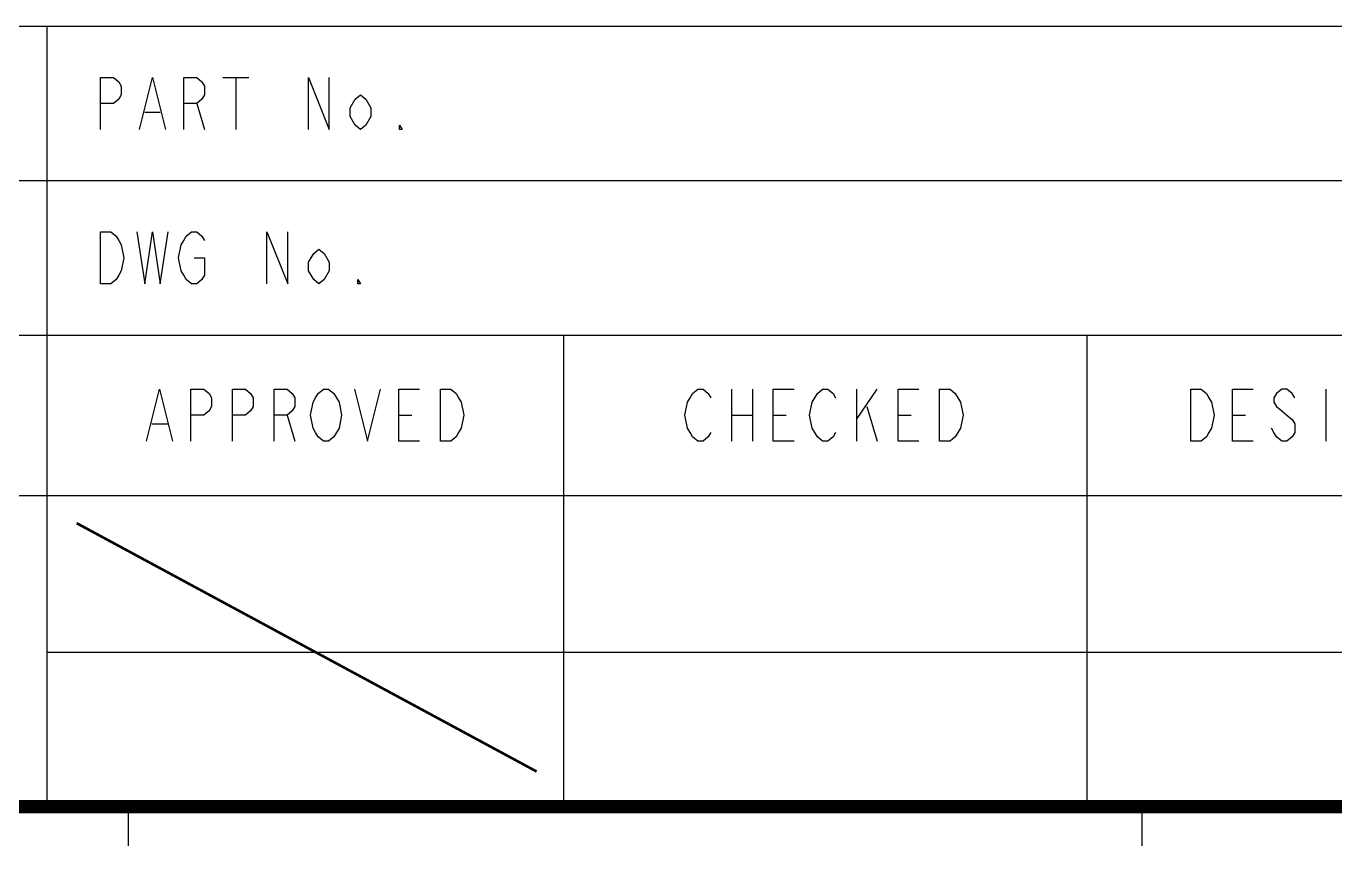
# Model space of a CAD drawing. Header units: millimetres. Extents: x 15 to 418, y 12 to 300.
# Drawn here: x 291.1 to 341.4, y 16.5 to 48 of the extents above; entities that cross this region are included whole.
import ezdxf

# ---------------------------------------------------------------- set-up
doc = ezdxf.new("R2010")
doc.units = ezdxf.units.MM
doc.header["$LTSCALE"] = 23.1
doc.layers.get('0').update_dxf_attribs({"linetype": 'CONTINUOUS'})

msp = doc.modelspace()

# ---------------------------------------------------------------- linework, layer by layer
at = {"color": 2, "linetype": 'Continuous'}
for p, q in [((226.877, 48.014), (411.752, 48.014)), ((291.877, 48.014), (291.877, 18.248)), ((251.877, 42.076), (351.877, 42.076)), ((251.877, 36.139), (411.752, 36.139)), ((311.752, 36.139), (311.752, 18.248)), ((331.877, 36.139), (331.877, 18.248)), ((251.877, 29.967), (411.752, 29.967)), ((291.877, 23.951), (411.752, 23.951)), ((226.877, 18.248), (411.752, 18.248))]:
    msp.add_line(p, q, dxfattribs=at)
at = {"color": 7, "linetype": 'Continuous'}
for p, q in [((298.64, 46.045), (299.64, 46.045)), ((299.14, 46.045), (299.14, 44.045)), ((297.64, 45.045), (297.94, 44.045)), ((295.64, 44.712), (296.24, 44.712)), ((318.215, 34.053), (318.215, 32.053)), ((319.015, 34.053), (319.015, 32.053)), ((323.015, 34.053), (323.015, 32.053)), ((323.015, 32.886), (323.815, 34.053)), ((341.077, 34.053), (341.077, 32.053)), ((323.415, 33.386), (323.815, 32.053)), ((295.915, 32.72), (296.515, 32.72)), ((301.115, 33.053), (301.415, 32.053)), ((305.415, 33.053), (305.915, 33.053)), ((318.215, 33.053), (319.015, 33.053)), ((319.815, 33.053), (320.315, 33.053)), ((324.615, 33.053), (325.115, 33.053)), ((337.477, 33.053), (337.977, 33.053)), ((295, 18), (295, 16.5)), ((334, 18), (334, 16.5))]:
    msp.add_line(p, q, dxfattribs=at)
for points in [[(293.94, 44.045), (293.94, 46.045), (294.44, 46.045), (294.64, 45.879), (294.74, 45.712), (294.74, 45.379), (294.64, 45.212), (294.44, 45.045), (293.94, 45.045)], [(295.44, 44.045), (295.94, 46.045), (296.44, 44.045)], [(297.14, 44.045), (297.14, 46.045), (297.64, 46.045), (297.84, 45.879), (297.94, 45.712), (297.94, 45.379), (297.84, 45.212), (297.64, 45.045), (297.14, 45.045)], [(301.94, 44.045), (301.94, 46.045), (302.74, 44.045), (302.74, 46.045)], [(304.34, 44.545), (304.14, 44.212), (303.94, 44.045), (303.74, 44.212), (303.54, 44.545), (303.54, 44.879), (303.74, 45.212), (303.94, 45.379), (304.14, 45.212), (304.34, 44.879), (304.34, 44.545)], [(305.54, 44.045), (305.44, 44.045), (305.44, 44.212), (305.54, 44.045)], [(293.94, 40.108), (294.34, 40.108), (294.54, 39.941), (294.64, 39.774), (294.74, 39.608), (294.84, 39.108), (294.74, 38.608), (294.64, 38.441), (294.54, 38.274), (294.34, 38.108), (293.94, 38.108), (293.94, 40.108)], [(295.34, 40.108), (295.64, 38.108), (295.94, 40.108), (296.24, 38.108), (296.54, 40.108)], [(297.54, 39.108), (297.94, 39.108), (297.94, 38.441), (297.84, 38.274), (297.64, 38.108), (297.44, 38.108), (297.24, 38.274), (297.14, 38.441), (297.04, 38.608), (296.94, 39.108), (297.04, 39.608), (297.14, 39.774), (297.24, 39.941), (297.44, 40.108), (297.64, 40.108), (297.84, 39.941), (297.94, 39.774)], [(300.34, 38.108), (300.34, 40.108), (301.14, 38.108), (301.14, 40.108)], [(302.74, 38.608), (302.54, 38.274), (302.34, 38.108), (302.14, 38.274), (301.94, 38.608), (301.94, 38.941), (302.14, 39.274), (302.34, 39.441), (302.54, 39.274), (302.74, 38.941), (302.74, 38.608)], [(303.94, 38.108), (303.84, 38.108), (303.84, 38.274), (303.94, 38.108)], [(295.715, 32.053), (296.215, 34.053), (296.715, 32.053)], [(297.415, 32.053), (297.415, 34.053), (297.915, 34.053), (298.115, 33.886), (298.215, 33.72), (298.215, 33.386), (298.115, 33.22), (297.915, 33.053), (297.415, 33.053)], [(299.015, 32.053), (299.015, 34.053), (299.515, 34.053), (299.715, 33.886), (299.815, 33.72), (299.815, 33.386), (299.715, 33.22), (299.515, 33.053), (299.015, 33.053)], [(300.615, 32.053), (300.615, 34.053), (301.115, 34.053), (301.315, 33.886), (301.415, 33.72), (301.415, 33.386), (301.315, 33.22), (301.115, 33.053), (300.615, 33.053)], [(303.015, 32.386), (302.915, 32.22), (302.715, 32.053), (302.515, 32.053), (302.315, 32.22), (302.215, 32.386), (302.115, 32.553), (302.015, 33.053), (302.115, 33.553), (302.215, 33.72), (302.315, 33.886), (302.515, 34.053), (302.715, 34.053), (302.915, 33.886), (303.015, 33.72), (303.115, 33.553), (303.215, 33.053), (303.115, 32.553), (303.015, 32.386)], [(303.715, 34.053), (304.215, 32.053), (304.715, 34.053)], [(306.215, 32.053), (305.415, 32.053), (305.415, 34.053), (306.215, 34.053)], [(307.015, 34.053), (307.415, 34.053), (307.615, 33.886), (307.715, 33.72), (307.815, 33.553), (307.915, 33.053), (307.815, 32.553), (307.715, 32.386), (307.615, 32.22), (307.415, 32.053), (307.015, 32.053), (307.015, 34.053)], [(317.415, 32.386), (317.315, 32.22), (317.115, 32.053), (316.915, 32.053), (316.715, 32.22), (316.615, 32.386), (316.515, 32.553), (316.415, 33.053), (316.515, 33.553), (316.615, 33.72), (316.715, 33.886), (316.915, 34.053), (317.115, 34.053), (317.315, 33.886), (317.415, 33.72)], [(320.615, 32.053), (319.815, 32.053), (319.815, 34.053), (320.615, 34.053)], [(322.215, 32.386), (322.115, 32.22), (321.915, 32.053), (321.715, 32.053), (321.515, 32.22), (321.415, 32.386), (321.315, 32.553), (321.215, 33.053), (321.315, 33.553), (321.415, 33.72), (321.515, 33.886), (321.715, 34.053), (321.915, 34.053), (322.115, 33.886), (322.215, 33.72)], [(325.415, 32.053), (324.615, 32.053), (324.615, 34.053), (325.415, 34.053)], [(326.215, 34.053), (326.615, 34.053), (326.815, 33.886), (326.915, 33.72), (327.015, 33.553), (327.115, 33.053), (327.015, 32.553), (326.915, 32.386), (326.815, 32.22), (326.615, 32.053), (326.215, 32.053), (326.215, 34.053)], [(335.877, 34.053), (336.277, 34.053), (336.477, 33.886), (336.577, 33.72), (336.677, 33.553), (336.777, 33.053), (336.677, 32.553), (336.577, 32.386), (336.477, 32.22), (336.277, 32.053), (335.877, 32.053), (335.877, 34.053)], [(338.277, 32.053), (337.477, 32.053), (337.477, 34.053), (338.277, 34.053)], [(339.877, 33.72), (339.777, 33.886), (339.577, 34.053), (339.377, 34.053), (339.177, 33.886), (339.077, 33.72), (339.077, 33.553), (339.177, 33.386), (339.377, 33.22), (339.577, 33.053), (339.777, 32.886), (339.877, 32.72), (339.877, 32.386), (339.777, 32.22), (339.577, 32.053), (339.377, 32.053), (339.177, 32.22), (339.077, 32.386), (338.977, 32.553)]]:
    msp.add_lwpolyline(points, dxfattribs=at)
for points, const_width in [([(293.019, 28.907), (310.714, 19.357)], 0.1), ([(22, 18), (412, 18)], 0.5)]:
    msp.add_lwpolyline(points, dxfattribs=dict(at, const_width=const_width))

doc.saveas('drawing.dxf')
